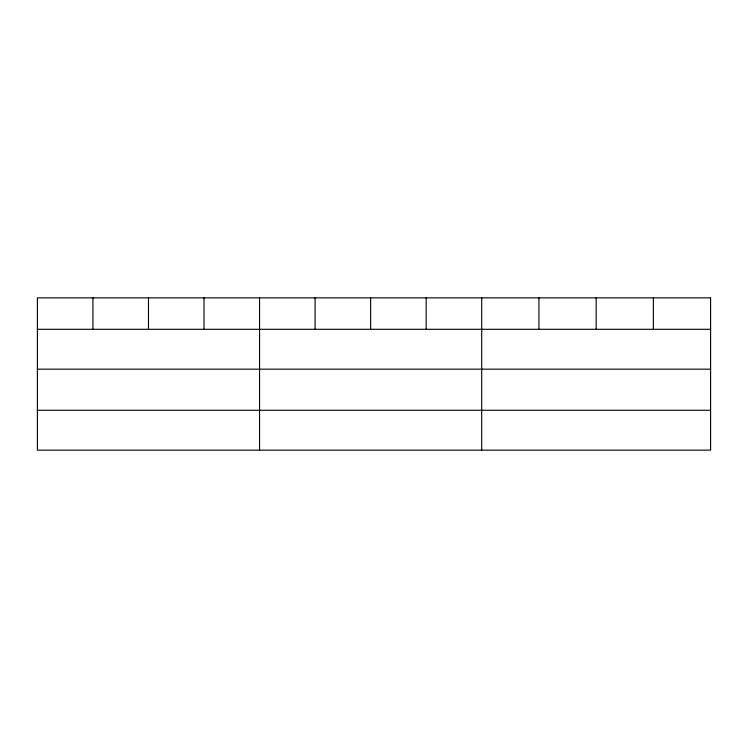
<?xml version="1.0" encoding="UTF-8"?>
<svg xmlns="http://www.w3.org/2000/svg" width="748" height="748" viewBox="0 0 748 748"><rect width="100%" height="100%" fill="white"/><g stroke="black" fill="none" stroke-linecap="round" stroke-linejoin="round"><path stroke-width="1.12" d="M37.4 329.298L710.6 329.298M37.4 369.175L710.6 369.175M37.4 410.269L710.6 410.269M653.378 297.854L653.378 329.298M596.156 297.854L596.156 329.298M538.934 297.854L538.934 329.298M481.712 297.854L481.712 450.146M426.173 297.854L426.173 329.298M370.634 297.854L370.634 329.298M315.095 297.854L315.095 329.298M259.556 297.854L259.556 450.146M204.017 297.854L204.017 329.298M148.478 297.854L148.478 329.298M92.939 297.854L92.939 329.298M710.6 297.854L37.4 297.854L37.4 450.146L710.6 450.146L710.6 297.854"/></g></svg>
